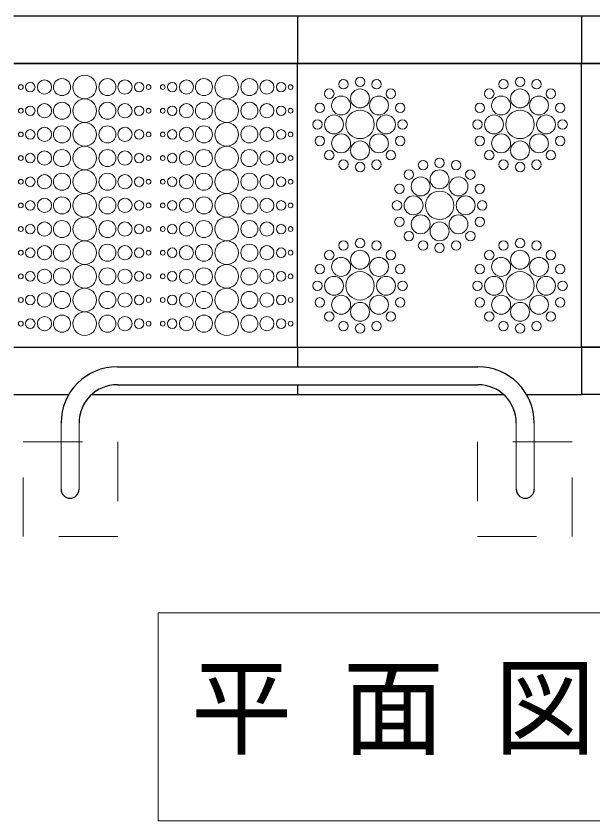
# Model space of a CAD drawing. Units: millimetres on the paper. Extents: x -365 to 0, y -12 to 257.
# Drawn here: x -287.56 to -263.18, y 160.4 to 194.42 of the extents above; entities that cross this region are included whole.
import ezdxf

# ---------------------------------------------------------------- set-up
doc = ezdxf.new("R2010")
doc.units = ezdxf.units.MM
doc.linetypes.add('USER1', pattern=[4.5, 2.5, -2])
doc.layers.add('LY_1', color=7, linetype='Continuous', lineweight=13)
doc.styles.add('ＭＳ ゴシック', font='')
doc.styles.get('ＭＳ ゴシック').set_extended_font_data('MS Gothic')

msp = doc.modelspace()

# ---------------------------------------------------------------- linework, layer by layer
at = {"layer": 'LY_1', "lineweight": 25}
for p, q in [((-275.663, 194.421), (-287.663, 194.421)), ((-263.663, 194.421), (-275.663, 194.421)), ((-275.663, 194.421), (-275.663, 192.421)), ((-275.663, 194.421), (-275.663, 192.421)), ((-251.663, 194.421), (-263.663, 194.421)), ((-263.663, 194.421), (-263.663, 192.421)), ((-263.663, 194.421), (-263.663, 192.421)), ((-275.663, 192.421), (-287.663, 192.421)), ((-287.663, 192.421), (-275.663, 192.421)), ((-263.663, 192.421), (-275.663, 192.421)), ((-275.663, 180.421), (-275.663, 192.421)), ((-275.663, 192.421), (-263.663, 192.421)), ((-275.663, 180.421), (-275.663, 192.421)), ((-251.663, 192.421), (-263.663, 192.421)), ((-263.663, 180.421), (-263.663, 192.421)), ((-263.663, 192.421), (-251.663, 192.421)), ((-263.663, 180.421), (-263.663, 192.421)), ((-287.663, 180.421), (-263.663, 180.421)), ((-287.663, 180.421), (-275.663, 180.421)), ((-275.663, 180.421), (-275.663, 179.601)), ((-275.663, 180.421), (-263.663, 180.421)), ((-263.663, 180.421), (-263.663, 178.421)), ((-251.663, 180.421), (-263.663, 180.421)), ((-263.663, 180.421), (-263.663, 178.421)), ((-263.663, 180.421), (-251.663, 180.421)), ((-275.663, 178.841), (-275.663, 178.421)), ((-287.663, 178.421), (-285.338, 178.421)), ((-284.371, 178.421), (-266.955, 178.421)), ((-265.988, 178.421), (-263.663, 178.421)), ((-251.663, 178.421), (-263.663, 178.421))]:
    msp.add_line(p, q, dxfattribs=at)
at = {"layer": 'LY_1', "color": 70, "lineweight": 25}
for p, q in [((-283.283, 179.601), (-268.043, 179.601)), ((-283.283, 178.841), (-268.043, 178.841))]:
    msp.add_line(p, q, dxfattribs=at)
at = {"layer": 'LY_1', "color": 70}
for p, q in [((-285.663, 177.221), (-285.663, 174.421)), ((-284.903, 177.221), (-284.903, 174.421)), ((-266.423, 177.221), (-266.423, 174.421)), ((-265.663, 177.221), (-265.663, 174.421))]:
    msp.add_line(p, q, dxfattribs=at)
at = {"layer": 'LY_1', "color": 3, "linetype": 'USER1'}
for p, q in [((-287.263, 176.421), (-283.263, 176.421)), ((-287.263, 172.421), (-287.263, 176.421)), ((-283.263, 176.421), (-283.263, 172.421)), ((-264.063, 176.421), (-268.063, 176.421)), ((-268.063, 176.421), (-268.063, 172.421)), ((-264.063, 172.421), (-264.063, 176.421)), ((-283.263, 172.421), (-287.263, 172.421)), ((-268.063, 172.421), (-264.063, 172.421))]:
    msp.add_line(p, q, dxfattribs=at)
at = {"layer": 'LY_1'}
for p, q in [((-281.563, 169.204), (-281.563, 160.404)), ((-233.763, 169.204), (-281.563, 169.204)), ((-281.563, 160.404), (-233.763, 160.404))]:
    msp.add_line(p, q, dxfattribs=at)
for centre, radius in [((-284.663, 191.421), 0.5), ((-278.663, 191.421), 0.5), ((-287.363, 191.421), 0.1), ((-286.963, 191.421), 0.2), ((-286.363, 191.421), 0.3), ((-285.623, 191.421), 0.36), ((-283.703, 191.421), 0.36), ((-282.963, 191.421), 0.3), ((-282.363, 191.421), 0.2), ((-281.963, 191.421), 0.1), ((-281.363, 191.421), 0.1), ((-280.963, 191.421), 0.2), ((-280.363, 191.421), 0.3), ((-279.623, 191.421), 0.36), ((-277.703, 191.421), 0.36), ((-276.963, 191.421), 0.3), ((-276.363, 191.421), 0.2), ((-275.963, 191.421), 0.1), ((-284.663, 190.421), 0.5), ((-278.663, 190.421), 0.5), ((-287.363, 190.421), 0.1), ((-286.963, 190.421), 0.2), ((-286.363, 190.421), 0.3), ((-285.623, 190.421), 0.36), ((-283.703, 190.421), 0.36), ((-282.963, 190.421), 0.3), ((-282.363, 190.421), 0.2), ((-281.963, 190.421), 0.1), ((-281.363, 190.421), 0.1), ((-280.963, 190.421), 0.2), ((-280.363, 190.421), 0.3), ((-279.623, 190.421), 0.36), ((-277.703, 190.421), 0.36), ((-276.963, 190.421), 0.3), ((-276.363, 190.421), 0.2), ((-275.963, 190.421), 0.1), ((-284.663, 189.421), 0.5), ((-278.663, 189.421), 0.5), ((-287.363, 189.421), 0.1), ((-286.963, 189.421), 0.2), ((-286.363, 189.421), 0.3), ((-285.623, 189.421), 0.36), ((-283.703, 189.421), 0.36), ((-282.963, 189.421), 0.3), ((-282.363, 189.421), 0.2), ((-281.963, 189.421), 0.1), ((-281.363, 189.421), 0.1), ((-280.963, 189.421), 0.2), ((-280.363, 189.421), 0.3), ((-279.623, 189.421), 0.36), ((-277.703, 189.421), 0.36), ((-276.963, 189.421), 0.3), ((-276.363, 189.421), 0.2), ((-275.963, 189.421), 0.1), ((-284.663, 188.421), 0.5), ((-278.663, 188.421), 0.5), ((-287.363, 188.421), 0.1), ((-286.963, 188.421), 0.2), ((-286.363, 188.421), 0.3), ((-285.623, 188.421), 0.36), ((-283.703, 188.421), 0.36), ((-282.963, 188.421), 0.3), ((-282.363, 188.421), 0.2), ((-281.963, 188.421), 0.1), ((-281.363, 188.421), 0.1), ((-280.963, 188.421), 0.2), ((-280.363, 188.421), 0.3), ((-279.623, 188.421), 0.36), ((-277.703, 188.421), 0.36), ((-276.963, 188.421), 0.3), ((-276.363, 188.421), 0.2), ((-275.963, 188.421), 0.1), ((-285.623, 187.421), 0.36), ((-284.663, 187.421), 0.5), ((-283.703, 187.421), 0.36), ((-279.623, 187.421), 0.36), ((-278.663, 187.421), 0.5), ((-277.703, 187.421), 0.36), ((-287.363, 187.421), 0.1), ((-286.963, 187.421), 0.2), ((-286.363, 187.421), 0.3), ((-282.963, 187.421), 0.3), ((-282.363, 187.421), 0.2), ((-281.963, 187.421), 0.1), ((-281.363, 187.421), 0.1), ((-280.963, 187.421), 0.2), ((-280.363, 187.421), 0.3), ((-276.963, 187.421), 0.3), ((-276.363, 187.421), 0.2), ((-275.963, 187.421), 0.1), ((-285.623, 186.421), 0.36), ((-284.663, 186.421), 0.5), ((-283.703, 186.421), 0.36), ((-279.623, 186.421), 0.36), ((-278.663, 186.421), 0.5), ((-277.703, 186.421), 0.36), ((-287.363, 186.421), 0.1), ((-286.963, 186.421), 0.2), ((-286.363, 186.421), 0.3), ((-282.963, 186.421), 0.3), ((-282.363, 186.421), 0.2), ((-281.963, 186.421), 0.1), ((-281.363, 186.421), 0.1), ((-280.963, 186.421), 0.2), ((-280.363, 186.421), 0.3), ((-276.963, 186.421), 0.3), ((-276.363, 186.421), 0.2), ((-275.963, 186.421), 0.1), ((-285.623, 185.421), 0.36), ((-284.663, 185.421), 0.5), ((-283.703, 185.421), 0.36), ((-279.623, 185.421), 0.36), ((-278.663, 185.421), 0.5), ((-277.703, 185.421), 0.36), ((-287.363, 185.421), 0.1), ((-286.963, 185.421), 0.2), ((-286.363, 185.421), 0.3), ((-282.963, 185.421), 0.3), ((-282.363, 185.421), 0.2), ((-281.963, 185.421), 0.1), ((-281.363, 185.421), 0.1), ((-280.963, 185.421), 0.2), ((-280.363, 185.421), 0.3), ((-276.963, 185.421), 0.3), ((-276.363, 185.421), 0.2), ((-275.963, 185.421), 0.1), ((-286.363, 184.421), 0.3), ((-285.623, 184.421), 0.36), ((-284.663, 184.421), 0.5), ((-283.703, 184.421), 0.36), ((-282.963, 184.421), 0.3), ((-280.363, 184.421), 0.3), ((-279.623, 184.421), 0.36), ((-278.663, 184.421), 0.5), ((-277.703, 184.421), 0.36), ((-276.963, 184.421), 0.3), ((-287.363, 184.421), 0.1), ((-286.963, 184.421), 0.2), ((-282.363, 184.421), 0.2), ((-281.963, 184.421), 0.1), ((-281.363, 184.421), 0.1), ((-280.963, 184.421), 0.2), ((-276.363, 184.421), 0.2), ((-275.963, 184.421), 0.1), ((-286.363, 183.421), 0.3), ((-285.623, 183.421), 0.36), ((-284.663, 183.421), 0.5), ((-283.703, 183.421), 0.36), ((-282.963, 183.421), 0.3), ((-280.363, 183.421), 0.3), ((-279.623, 183.421), 0.36), ((-278.663, 183.421), 0.5), ((-277.703, 183.421), 0.36), ((-276.963, 183.421), 0.3), ((-287.363, 183.421), 0.1), ((-286.963, 183.421), 0.2), ((-282.363, 183.421), 0.2), ((-281.963, 183.421), 0.1), ((-281.363, 183.421), 0.1), ((-280.963, 183.421), 0.2), ((-276.363, 183.421), 0.2), ((-275.963, 183.421), 0.1), ((-286.363, 182.421), 0.3), ((-285.623, 182.421), 0.36), ((-284.663, 182.421), 0.5), ((-283.703, 182.421), 0.36), ((-282.963, 182.421), 0.3), ((-280.363, 182.421), 0.3), ((-279.623, 182.421), 0.36), ((-278.663, 182.421), 0.5), ((-277.703, 182.421), 0.36), ((-276.963, 182.421), 0.3), ((-287.363, 182.421), 0.1), ((-286.963, 182.421), 0.2), ((-282.363, 182.421), 0.2), ((-281.963, 182.421), 0.1), ((-281.363, 182.421), 0.1), ((-280.963, 182.421), 0.2), ((-276.363, 182.421), 0.2), ((-275.963, 182.421), 0.1), ((-286.363, 181.421), 0.3), ((-285.623, 181.421), 0.36), ((-284.663, 181.421), 0.5), ((-283.703, 181.421), 0.36), ((-282.963, 181.421), 0.3), ((-280.363, 181.421), 0.3), ((-279.623, 181.421), 0.36), ((-278.663, 181.421), 0.5), ((-277.703, 181.421), 0.36), ((-276.963, 181.421), 0.3), ((-287.363, 181.421), 0.1), ((-286.963, 181.421), 0.2), ((-282.363, 181.421), 0.2), ((-281.963, 181.421), 0.1), ((-281.363, 181.421), 0.1), ((-280.963, 181.421), 0.2), ((-276.363, 181.421), 0.2), ((-275.963, 181.421), 0.1)]:
    msp.add_circle(centre, radius, dxfattribs=at)
at = {"layer": 'LY_1', "color": 211}
for centre, radius in [((-273.726, 191.542), 0.2), ((-273.026, 191.642), 0.2), ((-272.326, 191.542), 0.2), ((-266.963, 191.542), 0.2), ((-266.263, 191.642), 0.2), ((-265.563, 191.542), 0.2), ((-274.326, 191.142), 0.2), ((-273.026, 190.942), 0.4), ((-271.726, 191.142), 0.2), ((-267.563, 191.142), 0.2), ((-266.263, 190.942), 0.4), ((-264.963, 191.142), 0.2), ((-273.826, 190.642), 0.4), ((-272.226, 190.642), 0.4), ((-267.063, 190.642), 0.4), ((-265.463, 190.642), 0.4), ((-274.726, 190.542), 0.2), ((-271.326, 190.542), 0.2), ((-267.963, 190.542), 0.2), ((-264.563, 190.542), 0.2), ((-274.126, 189.842), 0.4), ((-273.026, 189.842), 0.6), ((-271.926, 189.842), 0.4), ((-267.363, 189.842), 0.4), ((-266.263, 189.842), 0.6), ((-265.163, 189.842), 0.4), ((-274.826, 189.842), 0.2), ((-271.226, 189.842), 0.2), ((-268.063, 189.842), 0.2), ((-264.463, 189.842), 0.2), ((-274.726, 189.142), 0.2), ((-273.826, 189.042), 0.4), ((-273.026, 188.742), 0.4), ((-272.226, 189.042), 0.4), ((-271.326, 189.142), 0.2), ((-267.963, 189.142), 0.2), ((-267.063, 189.042), 0.4), ((-266.263, 188.742), 0.4), ((-265.463, 189.042), 0.4), ((-264.563, 189.142), 0.2), ((-274.326, 188.542), 0.2), ((-271.726, 188.542), 0.2), ((-267.563, 188.542), 0.2), ((-264.963, 188.542), 0.2), ((-273.726, 188.142), 0.2), ((-273.026, 188.042), 0.2), ((-272.326, 188.142), 0.2), ((-270.363, 188.121), 0.2), ((-269.663, 188.221), 0.2), ((-268.963, 188.121), 0.2), ((-266.963, 188.142), 0.2), ((-266.263, 188.042), 0.2), ((-265.563, 188.142), 0.2), ((-270.963, 187.721), 0.2), ((-269.663, 187.521), 0.4), ((-268.363, 187.721), 0.2), ((-270.463, 187.221), 0.4), ((-268.863, 187.221), 0.4), ((-271.363, 187.121), 0.2), ((-267.963, 187.121), 0.2), ((-270.763, 186.421), 0.4), ((-269.663, 186.421), 0.6), ((-268.563, 186.421), 0.4), ((-271.463, 186.421), 0.2), ((-267.863, 186.421), 0.2), ((-271.363, 185.721), 0.2), ((-270.463, 185.621), 0.4), ((-268.863, 185.621), 0.4), ((-267.963, 185.721), 0.2), ((-269.663, 185.321), 0.4), ((-270.963, 185.121), 0.2), ((-268.363, 185.121), 0.2), ((-273.726, 184.721), 0.2), ((-273.026, 184.821), 0.2), ((-272.326, 184.721), 0.2), ((-270.363, 184.721), 0.2), ((-269.663, 184.621), 0.2), ((-268.963, 184.721), 0.2), ((-266.963, 184.721), 0.2), ((-266.263, 184.821), 0.2), ((-265.563, 184.721), 0.2), ((-274.326, 184.321), 0.2), ((-273.026, 184.121), 0.4), ((-271.726, 184.321), 0.2), ((-267.563, 184.321), 0.2), ((-266.263, 184.121), 0.4), ((-264.963, 184.321), 0.2), ((-273.826, 183.821), 0.4), ((-272.226, 183.821), 0.4), ((-267.063, 183.821), 0.4), ((-265.463, 183.821), 0.4), ((-274.726, 183.721), 0.2), ((-271.326, 183.721), 0.2), ((-267.963, 183.721), 0.2), ((-264.563, 183.721), 0.2), ((-274.126, 183.021), 0.4), ((-273.026, 183.021), 0.6), ((-271.926, 183.021), 0.4), ((-267.363, 183.021), 0.4), ((-266.263, 183.021), 0.6), ((-265.163, 183.021), 0.4), ((-274.826, 183.021), 0.2), ((-271.226, 183.021), 0.2), ((-268.063, 183.021), 0.2), ((-264.463, 183.021), 0.2), ((-274.726, 182.321), 0.2), ((-273.826, 182.221), 0.4), ((-272.226, 182.221), 0.4), ((-271.326, 182.321), 0.2), ((-267.963, 182.321), 0.2), ((-267.063, 182.221), 0.4), ((-265.463, 182.221), 0.4), ((-264.563, 182.321), 0.2), ((-273.026, 181.921), 0.4), ((-266.263, 181.921), 0.4), ((-274.326, 181.721), 0.2), ((-271.726, 181.721), 0.2), ((-267.563, 181.721), 0.2), ((-264.963, 181.721), 0.2), ((-273.726, 181.321), 0.2), ((-273.026, 181.221), 0.2), ((-272.326, 181.321), 0.2), ((-266.963, 181.321), 0.2), ((-266.263, 181.221), 0.2), ((-265.563, 181.321), 0.2)]:
    msp.add_circle(centre, radius, dxfattribs=at)
at = {"layer": 'LY_1', "color": 70, "lineweight": 25}
for centre, radius, start, end in [((-283.283, 177.221), 2.38, 90, 180), ((-268.043, 177.221), 2.38, 0, 90), ((-283.283, 177.221), 1.62, 90, 180), ((-268.043, 177.221), 1.62, 0, 90), ((-285.283, 174.421), 0.38, 180, 0), ((-266.043, 174.421), 0.38, 180, 0)]:
    msp.add_arc(centre, radius, start, end, dxfattribs=at)

# ---------------------------------------------------------------- texts
at = {"layer": 'LY_1', "insert": (-280.163, 164.804), "char_height": 3.299, "attachment_point": 4, "style": 'ＭＳ ゴシック'}
msp.add_mtext('\\T1.5;\\W0.95;平面図\u3000S=1/50', dxfattribs=at)

doc.saveas('drawing.dxf')
